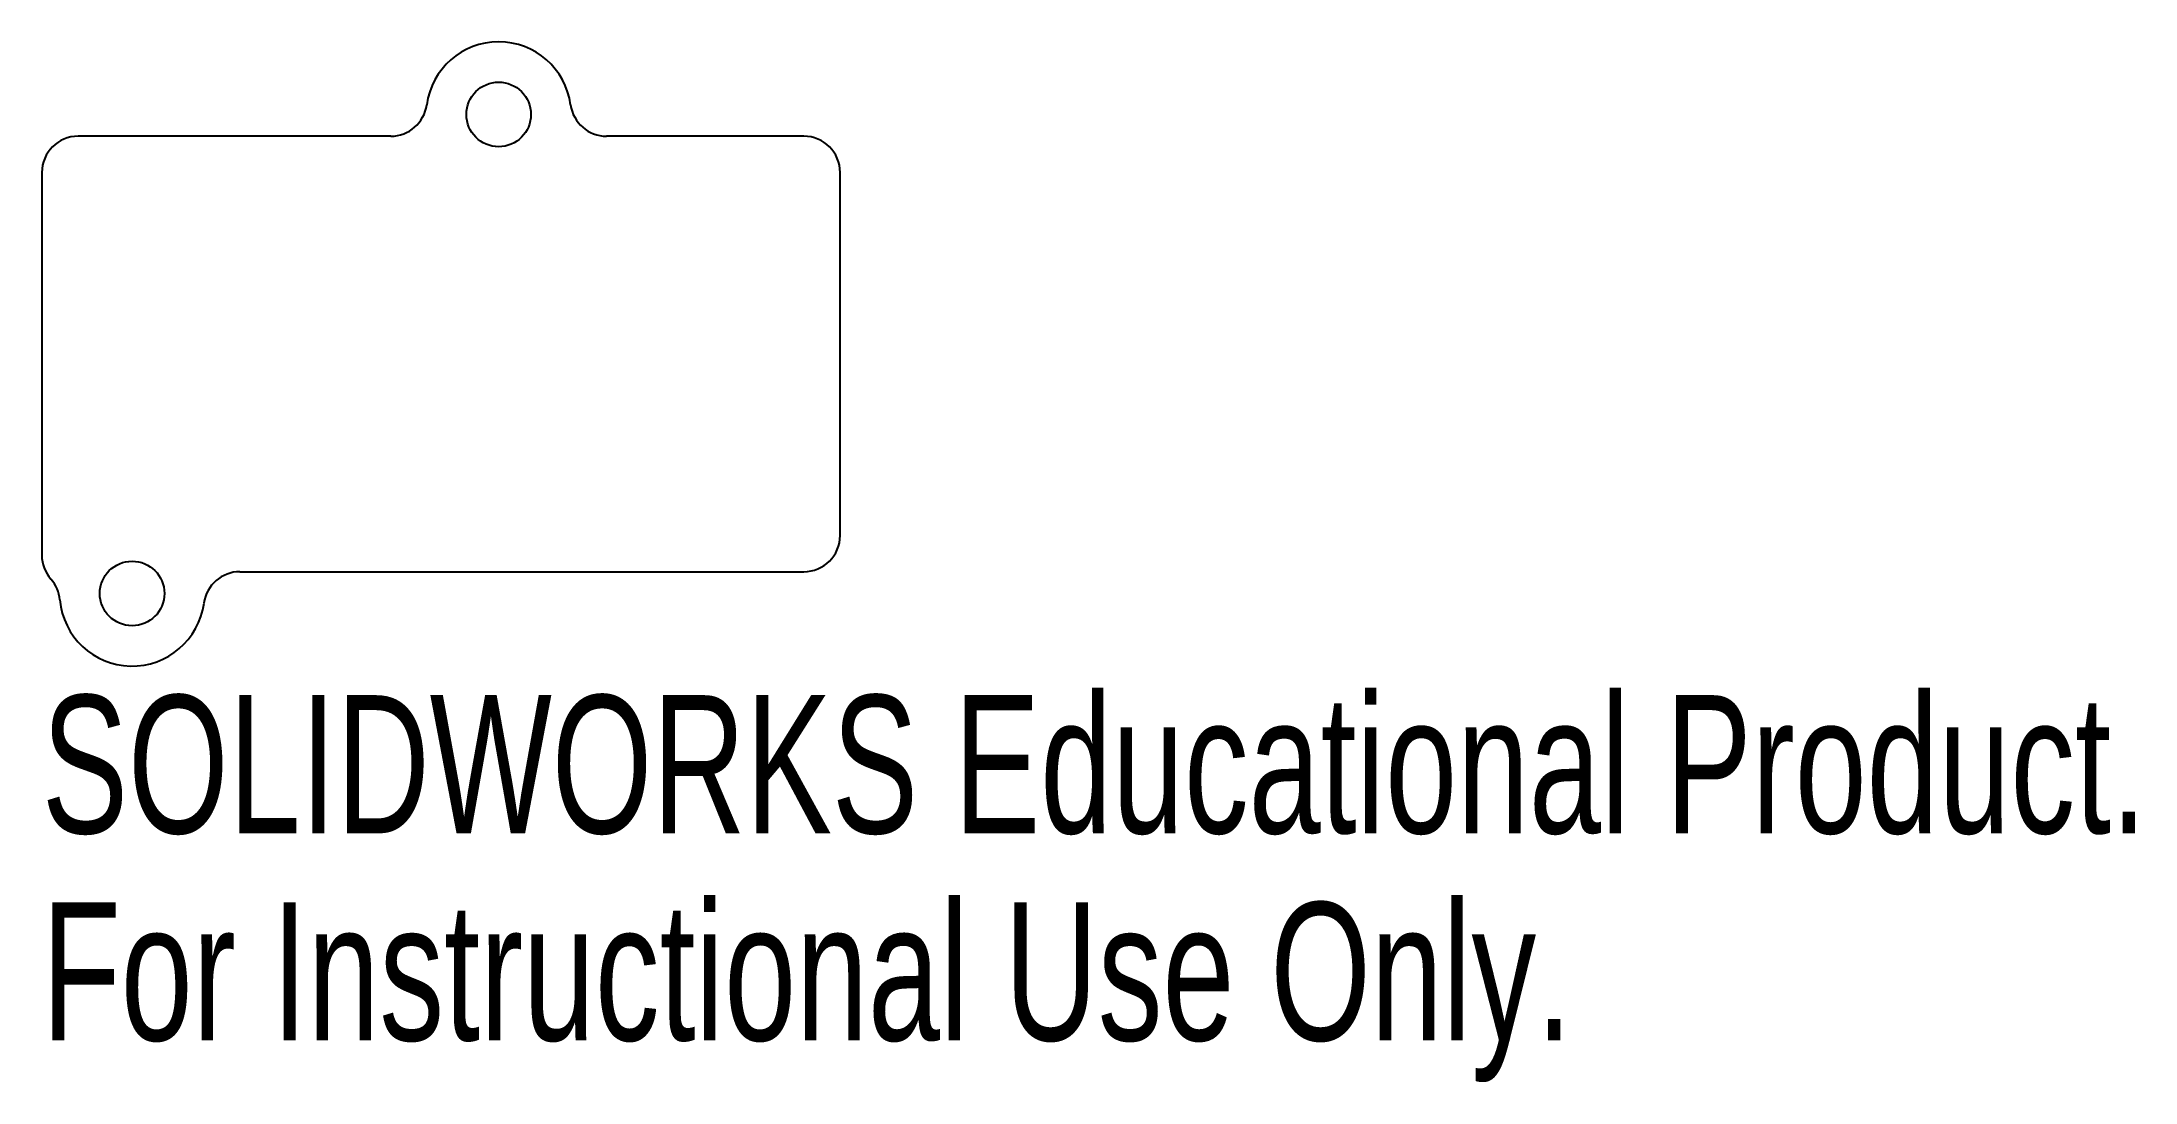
# Model space of a CAD drawing. Header units: inches. Extents: x -1.25 to 1.63, y -0.69 to 0.75.
import ezdxf

# ---------------------------------------------------------------- set-up
doc = ezdxf.new("R2010")
doc.units = ezdxf.units.IN
doc.header["$MEASUREMENT"] = 0
doc.styles.add('SLDTEXTSTYLE0', font='TXT', dxfattribs={"width": 0.7})

msp = doc.modelspace()

# ---------------------------------------------------------------- linework, layer by layer
at = {"color": 7, "linetype": 'Continuous', "lineweight": 25}
for p, q in [((-0.7716, 0.616), (-1.2024, 0.616)), ((-0.2024, 0.616), (-0.4742, 0.616)), ((-1.2524, 0.566), (-1.2524, 0.0388)), ((-0.1524, 0.066), (-0.1524, 0.566)), ((-0.9794, 0.016), (-0.2024, 0.016))]:
    msp.add_line(p, q, dxfattribs=at)
for centre in [(-0.6229, 0.646), (-1.128, -0.014)]:
    msp.add_circle(centre, 0.0445, dxfattribs=at)
for centre, radius, start, end in [((-0.6229, 0.646), 0.1, 7.6623, 172.3377), ((-0.7716, 0.666), 0.05, 270, 352.3377), ((-0.4742, 0.666), 0.05, 187.6623, 270), ((-1.2024, 0.566), 0.05, 90, 180), ((-0.2024, 0.566), 0.05, 0, 90), ((-0.2024, 0.066), 0.05, 270, 0), ((-1.2024, 0.0388), 0.05, 180, 221.3446), ((-1.2774, -0.0273), 0.05, 5.0754, 41.3446), ((-0.9794, -0.034), 0.05, 90, 172.3331), ((-1.128, -0.014), 0.1, 185.0754, 352.3331)]:
    msp.add_arc(centre, radius, start, end, dxfattribs=at)

# ---------------------------------------------------------------- texts
at = {"color": 7, "linetype": 'Continuous', "char_height": 0.1903, "attachment_point": 1, "style": 'SLDTEXTSTYLE0'}
for s, insert in [('SOLIDWORKS Educational Product.', (-1.2524, -0.1541)), ('For Instructional Use Only.', (-1.2524, -0.4396))]:
    msp.add_mtext(s, dxfattribs=dict(at, insert=insert))

doc.saveas('drawing.dxf')
